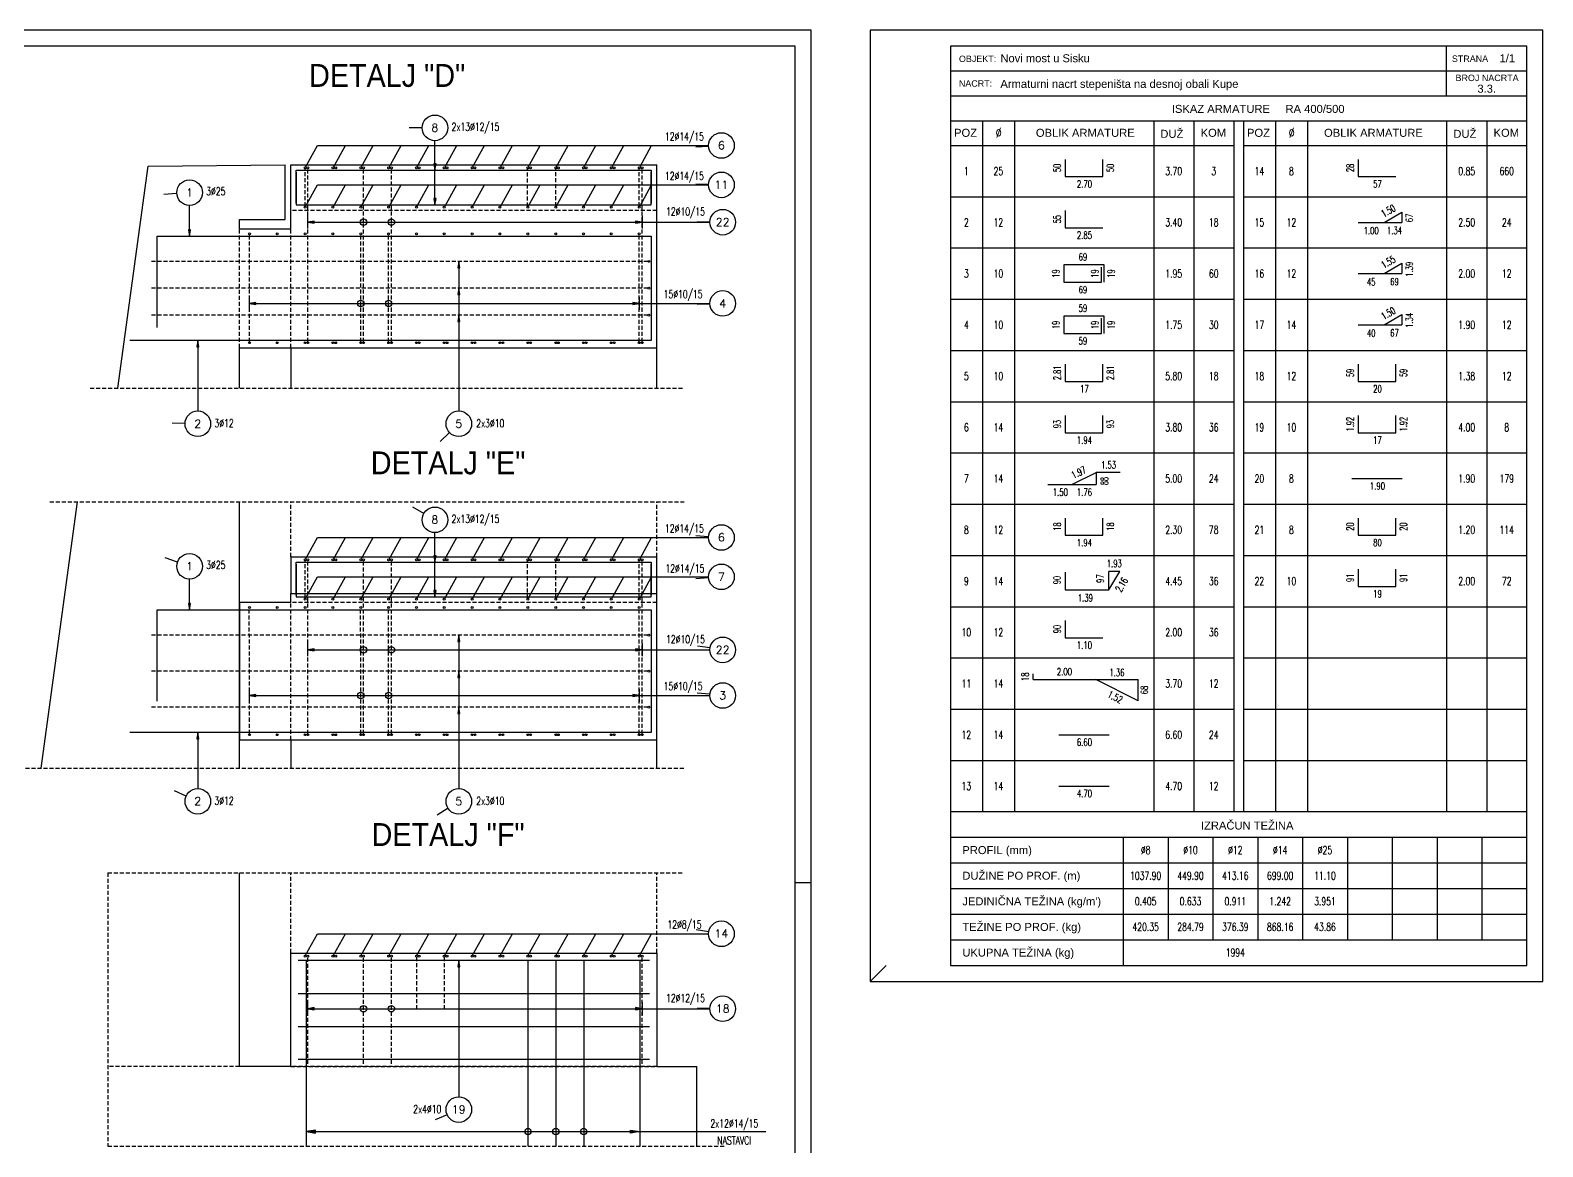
# Model space of a CAD drawing. Extents: x 168 to 5237, y 421 to 2392.
# Drawn here: x 3584 to 5237, y 1172 to 2392 of the extents above; entities that cross this region are included whole.
import ezdxf
from ezdxf.enums import TextEntityAlignment as Align

# ---------------------------------------------------------------- set-up
doc = ezdxf.new("R2010")
doc.units = 0
doc.header["$LTSCALE"] = 35
doc.linetypes.add('HIDDEN2', pattern=[0.1875, 0.125, -0.0625])
for name, color, linetype in [('ARM', 1, 'CONTINUOUS'), ('ARMATURA', 1, 'CONTINUOUS'), ('BETON', 7, 'CONTINUOUS'), ('BETON TANKO', 40, 'CONTINUOUS'), ('CRTICA', 7, 'CONTINUOUS'), ('FILE', 8, 'CONTINUOUS'), ('KOTE', 4, 'CONTINUOUS'), ('NEVIDLJIVO', 9, 'HIDDEN2'), ('TANKO', 8, 'CONTINUOUS'), ('TEKST', 7, 'CONTINUOUS')]:
    doc.layers.add(name, color=color, linetype=linetype)
doc.styles.add('KOTE', font='romans.shx', dxfattribs={"width": 0.7})
doc.styles.add('NASLOV', font='ARIAL.TTF')
doc.styles.get("Standard").update_dxf_attribs({"font": 'romans.shx', "width": 0.9})

# ---------------------------------------------------------------- blocks, each defined once
blk = doc.blocks.new('P')
at = {"layer": 'KOTE'}
blk.add_circle((0, 0), 0.4, dxfattribs=at)
blk.add_attdef('P', text='', height=0.25, dxfattribs=at).set_placement((-0.004, 0.004), align=Align.MIDDLE)
blk = doc.blocks.new('STR')
at = {"layer": 'KOTE', "color": 9}
blk.add_lwpolyline([(-1, 0.17), (-1, -0.17), (0, 0)], close=True, dxfattribs=at)
at = {"layer": 'KOTE', "color": 9, "linetype": 'ByBlock'}
blk.add_solid([(-1, 0.17), (-1, -0.17), (0, 0)], dxfattribs=at)
blk = doc.blocks.new('S')
at = {"layer": 'KOTE', "color": 9}
blk.add_line((0, 1), (0, -1), dxfattribs=at)
blk.add_lwpolyline([(-1, 0.17), (-1, -0.17), (0, 0)], close=True, dxfattribs=at)
at = {"layer": 'KOTE', "color": 9, "linetype": 'ByBlock'}
blk.add_solid([(-1, 0.17), (-1, -0.17), (0, 0)], dxfattribs=at)
blk = doc.blocks.new('as3')
at = {"layer": 'ARM'}
blk.add_lwpolyline([(3.588, -0.432), (3.588, -0.972), (4.762, -0.972), (4.762, -0.432)], dxfattribs=at)
at = {"layer": 'KOTE', "style": 'KOTE', "width": 0.7}
for tag, height, p in [('POZ', 0.25, (0.5, -0.8)), ('FI', 0.25, (1.5, -0.8)), ('DUZ', 0.25, (6.975, -0.8)), ('KOM', 0.25, (8.225, -0.8)), ('A', 0.225, (4.188, -1.2))]:
    blk.add_attdef(tag, text='', height=height, dxfattribs=at).set_placement(p, align=Align.MIDDLE)
at = {"layer": 'KOTE', "style": 'KOTE', "width": 0.6}
for tag, p in [('B', (3.337, -0.7)), ('C', (4.998, -0.7))]:
    blk.add_attdef(tag, text='', height=0.225, rotation=90, dxfattribs=at).set_placement(p, align=Align.MIDDLE)
blk = doc.blocks.new('as4')
at = {"layer": 'ARM'}
blk.add_lwpolyline([(3.588, -0.432), (3.588, -0.972), (4.762, -0.972)], dxfattribs=at)
at = {"layer": 'KOTE', "style": 'KOTE', "width": 0.7}
for tag, height, p in [('POZ', 0.25, (0.5, -0.8)), ('FI', 0.25, (1.5, -0.8)), ('DUZ', 0.25, (6.975, -0.8)), ('KOM', 0.25, (8.225, -0.8)), ('A', 0.225, (4.188, -1.2))]:
    blk.add_attdef(tag, text='', height=height, dxfattribs=at).set_placement(p, align=Align.MIDDLE)
at = {"layer": 'KOTE', "style": 'KOTE', "width": 0.6}
blk.add_attdef('B', text='', height=0.225, rotation=90, dxfattribs=at).set_placement((3.337, -0.7), align=Align.MIDDLE)
blk = doc.blocks.new('as2')
at = {"layer": 'ARM'}
blk.add_lwpolyline([(4.802, -1.066), (4.802, -0.53), (3.548, -0.53), (3.548, -1.07), (4.722, -1.07), (4.722, -0.594)], dxfattribs=at)
at = {"layer": 'KOTE', "style": 'KOTE', "width": 0.7}
for tag, height, p in [('B', 0.225, (4.138, -0.276)), ('POZ', 0.25, (0.5, -0.8)), ('FI', 0.25, (1.5, -0.8)), ('DUZ', 0.25, (6.975, -0.8)), ('KOM', 0.25, (8.225, -0.8)), ('B', 0.225, (4.138, -1.298))]:
    blk.add_attdef(tag, text='', height=height, dxfattribs=at).set_placement(p, align=Align.MIDDLE)
at = {"layer": 'KOTE', "style": 'KOTE', "width": 0.6}
for p in [(3.297, -0.798), (4.513, -0.798), (5.021, -0.798)]:
    blk.add_attdef('A', text='', height=0.225, rotation=90, dxfattribs=at).set_placement(p, align=Align.MIDDLE)
blk = doc.blocks.new('as33')
at = {"layer": 'ARM'}
for p, q in [((3.796, -0.986), (4.554, -0.614)), ((5.302, -0.614), (4.554, -0.614)), ((3.048, -0.986), (3.796, -0.986))]:
    blk.add_line(p, q, dxfattribs=at)
at = {"layer": 'TANKO'}
for p in [(4.554, -0.614), (3.796, -0.986)]:
    blk.add_line(p, (4.554, -0.986), dxfattribs=at)
at = {"layer": 'KOTE', "style": 'KOTE', "width": 0.7}
for tag, height, p in [('D', 0.225, (4.941, -0.374)), ('POZ', 0.25, (0.5, -0.8)), ('FI', 0.25, (1.5, -0.8)), ('DUZ', 0.25, (6.975, -0.8)), ('KOM', 0.25, (8.225, -0.8)), ('A', 0.225, (3.435, -1.226)), ('B', 0.225, (4.188, -1.226))]:
    blk.add_attdef(tag, text='', height=height, dxfattribs=at).set_placement(p, align=Align.MIDDLE)
at = {"layer": 'KOTE', "style": 'KOTE'}
for tag, rotation, width, p in [('E', 26.1516, 0.7, (4.008, -0.608)), ('C', 90, 0.65, (4.814, -0.878))]:
    blk.add_attdef(tag, text='', height=0.225, rotation=rotation, dxfattribs=dict(at, width=width)).set_placement(p, align=Align.MIDDLE)
blk = doc.blocks.new('as35')
at = {"layer": 'ARM'}
for p, q in [((3.588, -0.524), (3.588, -1.069)), ((4.949, -1.069), (5.29, -0.505)), ((3.588, -1.069), (4.949, -1.069))]:
    blk.add_line(p, q, dxfattribs=at)
at = {"layer": 'TANKO'}
for p in [(5.29, -0.505), (4.949, -1.069)]:
    blk.add_line(p, (4.949, -0.505), dxfattribs=at)
at = {"layer": 'KOTE', "style": 'KOTE', "width": 0.7}
for tag, height, p in [('C', 0.225, (5.12, -0.254)), ('POZ', 0.25, (0.5, -0.8)), ('FI', 0.25, (1.5, -0.8)), ('DUZ', 0.25, (6.975, -0.8)), ('KOM', 0.25, (8.225, -0.8)), ('A', 0.225, (4.216, -1.327))]:
    blk.add_attdef(tag, text='', height=height, dxfattribs=at).set_placement(p, align=Align.MIDDLE)
at = {"layer": 'KOTE', "style": 'KOTE'}
for tag, rotation, width, p in [('B', 90, 0.6, (3.331, -0.771)), ('D', 90, 0.7, (4.682, -0.723)), ('E', 58.8381, 0.6, (5.348, -0.916))]:
    blk.add_attdef(tag, text='', height=0.225, rotation=rotation, dxfattribs=dict(at, width=width)).set_placement(p, align=Align.MIDDLE)
blk = doc.blocks.new('as0')
at = {"layer": 'KOTE', "style": 'KOTE', "width": 0.7}
for tag, p in [('POZ', (0.5, -0.8)), ('FI', (1.5, -0.8)), ('DUZ', (6.975, -0.8)), ('KOM', (8.225, -0.8))]:
    blk.add_attdef(tag, text='', height=0.25, dxfattribs=at).set_placement(p, align=Align.MIDDLE)
blk = doc.blocks.new('as7')
at = {"layer": 'ARM'}
blk.add_line((3.386, -0.8), (4.964, -0.8), dxfattribs=at)
at = {"layer": 'KOTE', "style": 'KOTE', "width": 0.7}
for tag, height, p in [('POZ', 0.25, (0.5, -0.8)), ('FI', 0.25, (1.5, -0.8)), ('A', 0.225, (4.188, -1.032)), ('DUZ', 0.25, (6.975, -0.8)), ('KOM', 0.25, (8.225, -0.8))]:
    blk.add_attdef(tag, text='', height=height, dxfattribs=at).set_placement(p, align=Align.MIDDLE)
blk = doc.blocks.new('as12')
at = {"layer": 'ARM'}
for p, q in [((3.588, -0.8), (4.397, -0.8)), ((4.397, -0.8), (4.948, -0.478))]:
    blk.add_line(p, q, dxfattribs=at)
at = {"layer": 'TANKO'}
for p in [(4.397, -0.8), (4.948, -0.478)]:
    blk.add_line(p, (4.948, -0.8), dxfattribs=at)
at = {"layer": 'KOTE', "style": 'KOTE'}
for tag, rotation, width, p in [('D', 30.3037, 0.6, (4.525, -0.439)), ('C', 90, 0.7, (5.185, -0.661))]:
    blk.add_attdef(tag, text='', height=0.225, rotation=rotation, dxfattribs=dict(at, width=width)).set_placement(p, align=Align.MIDDLE)
at = {"layer": 'KOTE', "style": 'KOTE', "width": 0.7}
for tag, height, p in [('POZ', 0.25, (0.5, -0.8)), ('FI', 0.25, (1.5, -0.8)), ('B', 0.225, (4.72, -1.052)), ('DUZ', 0.25, (6.975, -0.8)), ('KOM', 0.25, (8.225, -0.8)), ('A', 0.225, (3.992, -1.058))]:
    blk.add_attdef(tag, text='', height=height, dxfattribs=at).set_placement(p, align=Align.MIDDLE)

msp = doc.modelspace()

# ---------------------------------------------------------------- linework, layer by layer
at = {"layer": 'ARM'}
for p, q in [((5219.3, 2374.5), (4589.3, 2374.5)), ((4589.3, 2374.5), (4589.3, 1370)), ((5219.3, 1370), (5219.3, 2374.5)), ((4589.3, 2320.2), (5219.3, 2320.2)), ((4589.3, 2293.1), (5219.3, 2293.1)), ((4899.1, 2293.1), (4899.1, 1538)), ((4909.6, 2293.1), (4909.6, 1538)), ((4589.3, 2266), (4899.1, 2266)), ((4909.6, 2266), (5219.3, 2266)), ((4589.3, 1538), (5219.3, 1538)), ((4589.3, 1510), (5219.3, 1510)), ((3876.3, 1375.5), (4260.3, 1375.5)), ((3885.2, 1375.5), (3885.2, 1172.3)), ((4127.6, 1375.5), (4127.6, 1172.3)), ((4158.1, 1375.5), (4158.1, 1172.3)), ((4188.5, 1375.5), (4188.5, 1172.3)), ((4249.8, 1375.5), (4249.8, 1172.3)), ((4589.3, 1370), (5219.3, 1370)), ((3876.3, 1339.4), (4260.3, 1339.4)), ((3876.3, 1303.3), (4260.3, 1303.3)), ((3876.3, 1267.3), (4260.3, 1267.3))]:
    msp.add_line(p, q, dxfattribs=at)
for points in [[(3874.3, 2203), (3874.3, 2239), (4262.3, 2239), (4262.3, 2203)], [(3874.3, 2237), (3874.3, 2201), (4262.3, 2201), (4262.3, 2237)], [(3722.3, 2067), (3722.3, 2167), (4262.3, 2167), (4262.3, 2067)], [(4262.3, 2163), (4262.3, 2053), (3692.3, 2053)], [(3874.3, 1774.6), (3874.3, 1810.6), (4262.3, 1810.6), (4262.3, 1774.6)], [(3874.3, 1808.6), (3874.3, 1772.6), (4262.3, 1772.6), (4262.3, 1808.6)], [(3722.3, 1658.6), (3722.3, 1758.6), (4262.3, 1758.6), (4262.3, 1658.6)], [(4262.3, 1734.6), (4262.3, 1624.6), (3692.3, 1624.6)]]:
    msp.add_lwpolyline(points, dxfattribs=at)
at = {"layer": 'ARMATURA'}
for p, q in [((4679.8, 1682.4), (4679.8, 1688.5)), ((4679.8, 1682.4), (4748.2, 1682.4)), ((4794.7, 1659.1), (4748.2, 1682.4))]:
    msp.add_line(p, q, dxfattribs=at)
at = {"layer": 'BETON'}
for p, q in [((3679.1, 2000.9), (3712.3, 2243.5)), ((3712.3, 2243.5), (3862.3, 2245)), ((3862.3, 2185), (3862.3, 2245)), ((3868.3, 2175), (3868.3, 2245)), ((3868.3, 2245), (4268.3, 2245)), ((4268.3, 2045), (4268.3, 2245)), ((3812.3, 2185), (3862.3, 2185)), ((3812.3, 2175), (3812.3, 2185)), ((3812.3, 2175), (3868.3, 2175)), ((3812.3, 2000.9), (3812.3, 2045)), ((3812.3, 2045), (4268.3, 2045)), ((3595.3, 1585.5), (3635.1, 1876.7)), ((3812.3, 1585.5), (3812.3, 1876.7)), ((3868.3, 1816.6), (4268.3, 1816.6)), ((3868.3, 1816.6), (3868.3, 1776.4)), ((4268.3, 1776.4), (4268.3, 1816.6)), ((3868.3, 1776.4), (4268.3, 1776.4)), ((3868.3, 1766.6), (3868.3, 1776.4)), ((4268.3, 1616.6), (4268.3, 1776.4)), ((3868.3, 1766.6), (3812.3, 1766.6)), ((3812.3, 1766.6), (3812.3, 1616.6)), ((3812.3, 1616.6), (4268.3, 1616.6)), ((3812.3, 1259.3), (3812.3, 1471)), ((3868.3, 1259.3), (3868.3, 1383.5)), ((3868.3, 1383.5), (4268.3, 1383.5)), ((4268.3, 1383.5), (4268.3, 1259.3)), ((3868.3, 1259.3), (3812.3, 1259.3)), ((4268.3, 1259.3), (4312.3, 1259.3)), ((4312.3, 1172.3), (4312.3, 1259.3))]:
    msp.add_line(p, q, dxfattribs=at)
for points in [[(168, 421.2), (4437.1, 421.2), (4437.1, 2392), (168, 2392)], [(255.5, 438.7), (4419.6, 438.7), (4419.6, 2374.5), (255.5, 2374.5)]]:
    msp.add_lwpolyline(points, close=True, dxfattribs=at)
at = {"layer": 'BETON TANKO'}
for p, q in [((3868.3, 2045), (3868.3, 2000.9)), ((4268.3, 2000.9), (4268.3, 2045)), ((3868.3, 1616.6), (3868.3, 1585.5)), ((4268.3, 1585.5), (4268.3, 1616.6))]:
    msp.add_line(p, q, dxfattribs=at)
at = {"layer": 'CRTICA'}
for p, q in [((4011.9, 2285.3), (3997.9, 2285.3)), ((4325.1, 2265), (4311.2, 2264.1)), ((4325.1, 2223.3), (4311.1, 2223.6)), ((3743.7, 2213.4), (3729.7, 2212.4)), ((4326.5, 2182.3), (4312.5, 2182.5)), ((4326.5, 2092.7), (4312.5, 2092.1)), ((3752.7, 1962.2), (3738.7, 1962.5)), ((4041.8, 1952.3), (4031.7, 1942.7)), ((4013.7, 1863.9), (4001.6, 1870.8)), ((4325.1, 1838.5), (4311.2, 1839.4)), ((3744.4, 1810.7), (3731.2, 1815.2)), ((4325.1, 1793.6), (4311.2, 1792.6)), ((4326.6, 1716.9), (4312.8, 1719)), ((4326.5, 1666.2), (4312.6, 1667.5)), ((3753.9, 1555), (3741.1, 1560.6)), ((4040.2, 1541.8), (4028.3, 1534.3)), ((4325.3, 1406.6), (4311.4, 1408.7)), ((4326.5, 1322.7), (4312.5, 1322.8)), ((4039.2, 1206.8), (4026.3, 1201.2))]:
    msp.add_line(p, q, dxfattribs=at)
at = {"layer": 'FILE'}
msp.add_line((4419.6, 1460.7), (4437.1, 1460.7), dxfattribs=at)
at = {"layer": 'KOTE'}
for p, q in [((5131.8, 2320.2), (5131.8, 2374.5)), ((5219.3, 2347.3), (4589.3, 2347.3)), ((4624.3, 2293.1), (4624.3, 1538)), ((4659.3, 2293.1), (4659.3, 1538)), ((4811.6, 2293.1), (4811.6, 1538)), ((4855.3, 2293.1), (4855.3, 1538)), ((4944.6, 2293.1), (4944.6, 1538)), ((4979.6, 2293.1), (4979.6, 1538)), ((5131.8, 2293.1), (5131.8, 1538)), ((5175.6, 2293.1), (5175.6, 1538)), ((4589.3, 2210), (4899.1, 2210)), ((4909.6, 2210), (5219.3, 2210)), ((4589.3, 2154), (4899.1, 2154)), ((4909.6, 2154), (5219.3, 2154)), ((4589.3, 2098), (4899.1, 2098)), ((4909.6, 2098), (5219.3, 2098)), ((4589.3, 2042), (4899.1, 2042)), ((4909.6, 2042), (5219.3, 2042)), ((4589.3, 1986), (4899.1, 1986)), ((4909.6, 1986), (5219.3, 1986)), ((4589.3, 1930), (4899.1, 1930)), ((4909.6, 1930), (5219.3, 1930)), ((4589.3, 1874), (4899.1, 1874)), ((4909.6, 1874), (5219.3, 1874)), ((4589.3, 1818), (4899.1, 1818)), ((4909.6, 1818), (5219.3, 1818)), ((4589.3, 1762), (4899.1, 1762)), ((4909.6, 1762), (5219.3, 1762)), ((4589.3, 1706), (4899.1, 1706)), ((4909.6, 1706), (5219.3, 1706)), ((4589.3, 1650), (4899.1, 1650)), ((4909.6, 1650), (5219.3, 1650)), ((4589.3, 1594), (4899.1, 1594)), ((4909.6, 1594), (5219.3, 1594)), ((4778.3, 1510), (4778.3, 1370)), ((4827.3, 1510), (4827.3, 1398)), ((4876.3, 1510), (4876.3, 1398)), ((4925.3, 1510), (4925.3, 1398)), ((4974.3, 1510), (4974.3, 1398)), ((5023.3, 1510), (5023.3, 1398)), ((5072.3, 1510), (5072.3, 1398)), ((5121.3, 1510), (5121.3, 1398)), ((5170.3, 1510), (5170.3, 1398)), ((4589.3, 1482), (5219.3, 1482)), ((4589.3, 1454), (5219.3, 1454)), ((4589.3, 1426), (5219.3, 1426)), ((4589.3, 1398), (5219.3, 1398))]:
    msp.add_line(p, q, dxfattribs=at)
for centre, radius in [((3884, 2241.6), 1.05), ((3887, 2241.6), 1.05), ((3914.4, 2241.6), 1.05), ((3917.4, 2241.6), 1.05), ((3944.8, 2241.6), 1.05), ((3947.8, 2241.6), 1.05), ((3975.3, 2241.6), 1.05), ((3978.3, 2241.6), 1.05), ((4005.7, 2241.6), 1.05), ((4008.7, 2241.6), 1.05), ((4036.1, 2241.6), 1.05), ((4039.1, 2241.6), 1.05), ((4066.6, 2241.6), 1.05), ((4069.6, 2241.6), 1.05), ((4097, 2241.6), 1.05), ((4100, 2241.6), 1.05), ((4127.4, 2241.6), 1.05), ((4130.4, 2241.6), 1.05), ((4157.9, 2241.6), 1.05), ((4160.8, 2241.6), 1.05), ((4188.3, 2241.6), 1.05), ((4191.3, 2241.6), 1.05), ((4218.7, 2241.6), 1.05), ((4221.7, 2241.6), 1.05), ((4249.3, 2241.6), 1.05), ((4252.3, 2241.6), 1.05), ((3884, 2198.5), 1.05), ((3914.4, 2198.5), 1.05), ((3944.8, 2198.5), 1.05), ((3975.3, 2198.5), 1.05), ((4005.7, 2198.5), 1.05), ((4036.1, 2198.5), 1.05), ((4066.6, 2198.5), 1.05), ((4097, 2198.5), 1.05), ((4127.4, 2198.5), 1.05), ((4157.9, 2198.5), 1.05), ((4188.3, 2198.5), 1.05), ((4218.7, 2198.5), 1.05), ((4249.3, 2198.5), 1.05), ((3947.8, 2182.2), 3.5), ((3978.3, 2182.2), 3.5), ((3823.1, 2169.6), 1.05), ((3853.6, 2169.6), 1.05), ((3884, 2169.6), 1.05), ((3914.4, 2169.6), 1.05), ((3944.8, 2169.6), 1.05), ((3975.3, 2169.6), 1.05), ((4005.7, 2169.6), 1.05), ((4036.1, 2169.6), 1.05), ((4066.6, 2169.6), 1.05), ((4097, 2169.6), 1.05), ((4127.4, 2169.6), 1.05), ((4157.9, 2169.6), 1.05), ((4188.3, 2169.6), 1.05), ((4218.7, 2169.6), 1.05), ((4249.1, 2169.6), 1.05), ((4259.7, 2139.4), 1.05), ((4259.7, 2110), 1.05), ((3944.8, 2093.4), 3.5), ((3975.3, 2093.4), 3.5), ((4259.7, 2080.7), 1.05), ((3823.1, 2050.5), 1.05), ((3853.6, 2050.5), 1.05), ((3884, 2050.5), 1.05), ((3887, 2050.5), 1.05), ((3914.4, 2050.5), 1.05), ((3917.4, 2050.5), 1.05), ((3944.8, 2050.5), 1.05), ((3947.8, 2050.5), 1.05), ((3975.3, 2050.5), 1.05), ((3978.3, 2050.5), 1.05), ((4005.7, 2050.5), 1.05), ((4008.7, 2050.5), 1.05), ((4036.1, 2050.5), 1.05), ((4039.1, 2050.5), 1.05), ((4066.6, 2050.5), 1.05), ((4069.6, 2050.5), 1.05), ((4097, 2050.5), 1.05), ((4100, 2050.5), 1.05), ((4127.4, 2050.5), 1.05), ((4130.4, 2050.5), 1.05), ((4157.9, 2050.5), 1.05), ((4160.8, 2050.5), 1.05), ((4188.3, 2050.5), 1.05), ((4191.3, 2050.5), 1.05), ((4218.7, 2050.5), 1.05), ((4221.7, 2050.5), 1.05), ((4249.1, 2050.5), 1.05), ((4252.3, 2050.5), 1.05), ((3884, 1813.1), 1.05), ((3887, 1813.1), 1.05), ((3914.4, 1813.1), 1.05), ((3917.4, 1813.1), 1.05), ((3944.8, 1813.1), 1.05), ((3947.8, 1813.1), 1.05), ((3975.3, 1813.1), 1.05), ((3978.3, 1813.1), 1.05), ((4005.7, 1813.1), 1.05), ((4008.7, 1813.1), 1.05), ((4036.1, 1813.1), 1.05), ((4039.1, 1813.1), 1.05), ((4066.6, 1813.1), 1.05), ((4069.6, 1813.1), 1.05), ((4097, 1813.1), 1.05), ((4100, 1813.1), 1.05), ((4127.4, 1813.1), 1.05), ((4130.4, 1813.1), 1.05), ((4157.9, 1813.1), 1.05), ((4160.8, 1813.1), 1.05), ((4188.3, 1813.1), 1.05), ((4191.3, 1813.1), 1.05), ((4218.7, 1813.1), 1.05), ((4221.7, 1813.1), 1.05), ((4249.3, 1813.1), 1.05), ((4252.3, 1813.1), 1.05), ((3884, 1770.1), 1.05), ((3914.4, 1770.1), 1.05), ((3944.8, 1770.1), 1.05), ((3975.3, 1770.1), 1.05), ((4005.7, 1770.1), 1.05), ((4036.1, 1770.1), 1.05), ((4066.6, 1770.1), 1.05), ((4097, 1770.1), 1.05), ((4127.4, 1770.1), 1.05), ((4157.9, 1770.1), 1.05), ((4188.3, 1770.1), 1.05), ((4218.7, 1770.1), 1.05), ((4249.3, 1770.1), 1.05), ((3823.1, 1761.1), 1.05), ((3853.6, 1761.1), 1.05), ((3884, 1761.1), 1.05), ((3914.4, 1761.1), 1.05), ((3944.8, 1761.1), 1.05), ((3975.3, 1761.1), 1.05), ((4005.7, 1761.1), 1.05), ((4036.1, 1761.1), 1.05), ((4066.6, 1761.1), 1.05), ((4097, 1761.1), 1.05), ((4127.4, 1761.1), 1.05), ((4157.9, 1761.1), 1.05), ((4188.3, 1761.1), 1.05), ((4218.7, 1761.1), 1.05), ((4249.1, 1761.1), 1.05), ((4259.7, 1731), 1.05), ((3947.8, 1714.8), 3.5), ((3978.3, 1714.8), 3.5), ((4259.7, 1691.6), 1.05), ((3944.8, 1664.9), 3.5), ((3975.3, 1664.9), 3.5), ((4259.7, 1652.3), 1.05), ((3823.1, 1622.1), 1.05), ((3853.6, 1622.1), 1.05), ((3884, 1622.1), 1.05), ((3887, 1622.1), 1.05), ((3914.4, 1622.1), 1.05), ((3917.4, 1622.1), 1.05), ((3944.8, 1622.1), 1.05), ((3947.8, 1622.1), 1.05), ((3975.3, 1622.1), 1.05), ((3978.3, 1622.1), 1.05), ((4005.7, 1622.1), 1.05), ((4008.7, 1622.1), 1.05), ((4036.1, 1622.1), 1.05), ((4039.1, 1622.1), 1.05), ((4066.6, 1622.1), 1.05), ((4069.6, 1622.1), 1.05), ((4097, 1622.1), 1.05), ((4100, 1622.1), 1.05), ((4127.4, 1622.1), 1.05), ((4130.4, 1622.1), 1.05), ((4157.9, 1622.1), 1.05), ((4160.8, 1622.1), 1.05), ((4188.3, 1622.1), 1.05), ((4191.3, 1622.1), 1.05), ((4218.7, 1622.1), 1.05), ((4221.7, 1622.1), 1.05), ((4249.1, 1622.1), 1.05), ((4252.3, 1622.1), 1.05), ((3884, 1380), 1.05), ((3887, 1380), 1.05), ((3914.4, 1380), 1.05), ((3917.4, 1380), 1.05), ((3944.8, 1380), 1.05), ((3947.8, 1380), 1.05), ((3975.3, 1380), 1.05), ((3978.3, 1380), 1.05), ((4005.7, 1380), 1.05), ((4008.7, 1380), 1.05), ((4036.1, 1380), 1.05), ((4039.1, 1380), 1.05), ((4066.6, 1380), 1.05), ((4069.6, 1380), 1.05), ((4097, 1380), 1.05), ((4100, 1380), 1.05), ((4127.4, 1380), 1.05), ((4130.4, 1380), 1.05), ((4157.9, 1380), 1.05), ((4160.8, 1380), 1.05), ((4188.3, 1380), 1.05), ((4191.3, 1380), 1.05), ((4218.7, 1380), 1.05), ((4221.7, 1380), 1.05), ((4249.3, 1380), 1.05), ((4252.3, 1380), 1.05), ((3947.8, 1322.6), 3.5), ((3978.3, 1322.6), 3.5), ((4127.6, 1188.3), 3.5), ((4158.1, 1188.3), 3.5), ((4188.5, 1188.3), 3.5)]:
    msp.add_circle(centre, radius, dxfattribs=at)
at = {"layer": 'NEVIDLJIVO'}
for p, q in [((3884, 2199.6), (3884, 2240.5)), ((3887, 2051.6), (3887, 2240.5)), ((3947.8, 2051.6), (3947.8, 2240.5)), ((3978.3, 2051.6), (3978.3, 2240.5)), ((4127.2, 2199.5), (4127.2, 2240.5)), ((4157.9, 2199.6), (4157.9, 2240.5)), ((4249.3, 2199.6), (4249.3, 2240.5)), ((4252.3, 2051.6), (4252.3, 2240.5)), ((4268.3, 2195), (3868.3, 2195)), ((3812.3, 2045), (3812.3, 2175)), ((3823.1, 2051.6), (3823.1, 2168.5)), ((3868.3, 2045), (3868.3, 2175)), ((3944.8, 2051.6), (3944.8, 2168.5)), ((3975.3, 2051.6), (3975.3, 2168.5)), ((4249.3, 2051.6), (4249.3, 2168.5)), ((4258.7, 2139.4), (3715.1, 2139.4)), ((4258.7, 2110), (3715.1, 2110)), ((4258.7, 2080.7), (3715.1, 2080.7)), ((3649.1, 2000.9), (4298.3, 2000.9)), ((3605.1, 1876.7), (4298.3, 1876.7)), ((3868.3, 1816.6), (3868.3, 1876.7)), ((4268.3, 1816.6), (4268.3, 1876.7)), ((3884, 1771.2), (3884, 1812.1)), ((3887, 1623.2), (3887, 1812.1)), ((3947.8, 1623.2), (3947.8, 1812.1)), ((3978.3, 1623.2), (3978.3, 1812.1)), ((4127.2, 1771.1), (4127.2, 1812.1)), ((4157.9, 1771.2), (4157.9, 1812.1)), ((4249.3, 1771.2), (4249.3, 1812.1)), ((4252.3, 1623.2), (4252.3, 1812.1)), ((3823.1, 1623.2), (3823, 1760.1)), ((4268.3, 1766.6), (3868.3, 1766.6)), ((3868.3, 1616.6), (3868.3, 1766.6)), ((3944.8, 1623.2), (3944.7, 1760.1)), ((3975.3, 1623.2), (3975.1, 1760.1)), ((4249.3, 1623.2), (4249.1, 1760.1)), ((4258.7, 1731), (3715.1, 1731)), ((4258.7, 1691.6), (3715.1, 1691.6)), ((4258.7, 1652.3), (3715.1, 1652.3)), ((3565.3, 1585.5), (4298.3, 1585.5)), ((3668.3, 1471), (4298.3, 1471)), ((3668.3, 1471), (3668.3, 1172.3)), ((3868.3, 1383.5), (3868.3, 1471)), ((4268.3, 1383.5), (4268.3, 1471)), ((3887, 1262.4), (3887, 1379)), ((3947.8, 1262.4), (3947.8, 1379)), ((3978.3, 1262.4), (3978.3, 1379)), ((4005.7, 1379), (4005.7, 1323)), ((4036.1, 1379), (4036.1, 1323)), ((4252.3, 1262.3), (4252.3, 1379)), ((3812.3, 1259.3), (3668.3, 1259.3)), ((4268.3, 1259.3), (3868.3, 1259.3)), ((3868.3, 1259.3), (4268.3, 1259.3)), ((3668.3, 1172.3), (4342.3, 1172.3))]:
    msp.add_line(p, q, dxfattribs=at)
at = {"layer": 'TANKO'}
for p, q in [((3884.5, 2242.5), (3897.6, 2266)), ((3897.6, 2266), (4325.1, 2266)), ((3914.9, 2242.5), (3928, 2266)), ((3945.4, 2242.5), (3958.5, 2266)), ((3975.8, 2242.5), (3988.9, 2266)), ((4006.2, 2242.5), (4019.3, 2266)), ((4025.9, 2201), (4025.9, 2271.3)), ((4036.6, 2242.5), (4049.8, 2266)), ((4067.1, 2242.5), (4080.2, 2266)), ((4097.5, 2242.5), (4110.6, 2266)), ((4127.9, 2242.5), (4141.1, 2266)), ((4158.4, 2242.5), (4171.5, 2266)), ((4188.8, 2242.5), (4201.9, 2266)), ((4219.2, 2242.5), (4232.3, 2266)), ((4249.7, 2242.5), (4262.8, 2266)), ((3884.5, 2199.4), (3897.6, 2223)), ((3897.6, 2223), (4325.1, 2223)), ((3914.9, 2199.4), (3928, 2223)), ((3945.4, 2199.4), (3958.5, 2223)), ((3975.8, 2199.4), (3988.9, 2223)), ((4006.2, 2199.4), (4019.3, 2223)), ((4036.6, 2199.4), (4049.8, 2223)), ((4067.1, 2199.4), (4080.2, 2223)), ((4097.5, 2199.4), (4110.6, 2223)), ((4127.9, 2199.4), (4141.1, 2223)), ((4158.4, 2199.4), (4171.5, 2223)), ((4188.8, 2199.4), (4201.9, 2223)), ((4219.2, 2199.4), (4232.3, 2223)), ((4249.7, 2199.4), (4262.8, 2223)), ((3757.7, 2167), (3757.7, 2200.5)), ((3887, 2182.2), (4252.3, 2182.2)), ((4252.3, 2182.2), (4326.5, 2182.2)), ((4052, 2139.4), (4052, 1975.9)), ((3823.1, 2093.4), (4249.3, 2093.4)), ((4249.3, 2093.4), (4326.5, 2093.4)), ((3766.7, 2053), (3766.7, 1975.9)), ((3884.5, 1814.1), (3897.6, 1837.6)), ((3897.6, 1837.6), (4325.1, 1837.6)), ((3914.9, 1814.1), (3928, 1837.6)), ((3945.4, 1814.1), (3958.5, 1837.6)), ((3975.8, 1814.1), (3988.9, 1837.6)), ((4006.2, 1814.1), (4019.3, 1837.6)), ((4025.9, 1772.6), (4025.9, 1842.9)), ((4036.6, 1814.1), (4049.8, 1837.6)), ((4067.1, 1814.1), (4080.2, 1837.6)), ((4097.5, 1814.1), (4110.6, 1837.6)), ((4127.9, 1814.1), (4141.1, 1837.6)), ((4158.4, 1814.1), (4171.5, 1837.6)), ((4188.8, 1814.1), (4201.9, 1837.6)), ((4219.2, 1814.1), (4232.3, 1837.6)), ((4249.7, 1814.1), (4262.8, 1837.6)), ((3757.7, 1758.6), (3757.7, 1792.1)), ((3884.5, 1771), (3897.6, 1794.6)), ((3897.6, 1794.6), (4325.1, 1794.6)), ((3914.9, 1771), (3928, 1794.6)), ((3945.4, 1771), (3958.5, 1794.6)), ((3975.8, 1771), (3988.9, 1794.6)), ((4006.2, 1771), (4019.3, 1794.6)), ((4036.6, 1771), (4049.8, 1794.6)), ((4067.1, 1771), (4080.2, 1794.6)), ((4097.5, 1771), (4110.6, 1794.6)), ((4127.9, 1771), (4141.1, 1794.6)), ((4158.4, 1771), (4171.5, 1794.6)), ((4188.8, 1771), (4201.9, 1794.6)), ((4219.2, 1771), (4232.3, 1794.6)), ((4249.7, 1771), (4262.8, 1794.6)), ((4052, 1731), (4052, 1563.2)), ((3887, 1714.8), (4252.3, 1714.8)), ((4252.3, 1714.8), (4326.5, 1714.8)), ((4748.2, 1682.4), (4794.7, 1682.4)), ((4794.7, 1659.1), (4794.7, 1682.4)), ((3823.1, 1664.9), (4249.3, 1664.9)), ((4249.3, 1664.9), (4326.5, 1664.9)), ((3766.7, 1624.6), (3766.7, 1563.3)), ((3884.5, 1381), (3897.6, 1404.5)), ((3897.6, 1404.5), (4325.1, 1404.5)), ((3914.9, 1381), (3928, 1404.5)), ((3945.4, 1381), (3958.5, 1404.5)), ((3975.8, 1381), (3988.9, 1404.5)), ((4006.2, 1381), (4019.3, 1404.5)), ((4036.6, 1381), (4049.8, 1404.5)), ((4067.1, 1381), (4080.2, 1404.5)), ((4097.5, 1381), (4110.6, 1404.5)), ((4127.9, 1381), (4141.1, 1404.5)), ((4158.4, 1381), (4171.5, 1404.5)), ((4188.8, 1381), (4201.9, 1404.5)), ((4219.2, 1381), (4232.3, 1404.5)), ((4249.7, 1381), (4262.8, 1404.5)), ((4052, 1375.5), (4052, 1226.4)), ((4501.8, 1352.5), (4519.3, 1370)), ((3887, 1322.6), (4252.3, 1322.6)), ((4252.3, 1322.6), (4326.5, 1322.6)), ((3885.2, 1188.3), (4387.5, 1188.3))]:
    msp.add_line(p, q, dxfattribs=at)
msp.add_lwpolyline([(4501.8, 1352.5), (5236.8, 1352.5), (5236.8, 2392), (4501.8, 2392)], close=True, dxfattribs=at)

# ---------------------------------------------------------------- block references
at = {"layer": 'KOTE'}
ref = msp.add_blockref('P', (4025.9, 2285.3), dxfattribs=dict(at, xscale=35, yscale=35, zscale=35))
ref.add_attrib('P', '8', dxfattribs={"height": 8.75}).set_placement((4025.7, 2285.5), align=Align.MIDDLE)
ref = msp.add_blockref('P', (4339.1, 2266), dxfattribs=dict(at, xscale=35, yscale=35, zscale=35))
ref.add_attrib('P', '6', dxfattribs={"height": 8.75}).set_placement((4339, 2266.2), align=Align.MIDDLE)
at = {"layer": 'KOTE', "xscale": 35, "yscale": 35, "zscale": 35}
for name, p, values in [('as3', (4589.3, 2266), {'POZ': '1', 'FI': '25', 'DUZ': '3.70', 'KOM': '3', 'A': '2.70', 'B': '50', 'C': '50'}), ('as4', (4909.6, 2266), {'POZ': '14', 'FI': '8', 'DUZ': '0.85', 'KOM': '660', 'A': '57', 'B': '28'}), ('as12', (4909.6, 2210), {'POZ': '15', 'FI': '12', 'DUZ': '2.50', 'KOM': '24', 'A': '1.00', 'B': '1.34', 'C': '67', 'D': '1.50'}), ('as4', (4589.3, 2210), {'POZ': '2', 'FI': '12', 'DUZ': '3.40', 'KOM': '18', 'A': '2.85', 'B': '55'}), ('as12', (4909.6, 2154), {'POZ': '16', 'FI': '12', 'DUZ': '2.00', 'KOM': '12', 'A': '45', 'B': '69', 'C': '1.39', 'D': '1.55'}), ('as12', (4909.6, 2098), {'POZ': '17', 'FI': '14', 'DUZ': '1.90', 'KOM': '12', 'A': '40', 'B': '67', 'C': '1.34', 'D': '1.50'}), ('as3', (4589.3, 2042), {'POZ': '5', 'FI': '10', 'DUZ': '5.80', 'KOM': '18', 'A': '17', 'B': '2.81', 'C': '2.81'}), ('as3', (4909.6, 2042), {'POZ': '18', 'FI': '12', 'DUZ': '1.38', 'KOM': '12', 'A': '20', 'B': '59', 'C': '59'}), ('as3', (4589.3, 1986), {'POZ': '6', 'FI': '14', 'DUZ': '3.80', 'KOM': '36', 'A': '1.94', 'B': '93', 'C': '93'}), ('as3', (4909.6, 1986), {'POZ': '19', 'FI': '10', 'DUZ': '4.00', 'KOM': '8', 'A': '17', 'B': '1.92', 'C': '1.92'}), ('as33', (4589.3, 1930), {'POZ': '7', 'FI': '14', 'DUZ': '5.00', 'KOM': '24', 'A': '1.50', 'B': '1.76', 'C': '88', 'D': '1.53', 'E': '1.97'}), ('as7', (4909.6, 1930), {'POZ': '20', 'FI': '8', 'DUZ': '1.90', 'KOM': '179', 'A': '1.90'}), ('as3', (4589.3, 1874), {'POZ': '8', 'FI': '12', 'DUZ': '2.30', 'KOM': '78', 'A': '1.94', 'B': '18', 'C': '18'}), ('as3', (4909.6, 1874), {'POZ': '21', 'FI': '8', 'DUZ': '1.20', 'KOM': '114', 'A': '80', 'B': '20', 'C': '20'}), ('as35', (4589.3, 1818), {'POZ': '9', 'FI': '14', 'DUZ': '4.45', 'KOM': '36', 'A': '1.39', 'B': '90', 'C': '1.93', 'D': '97', 'E': '2.16'}), ('as3', (4909.6, 1818), {'POZ': '22', 'FI': '10', 'DUZ': '2.00', 'KOM': '72', 'A': '19', 'B': '91', 'C': '91'}), ('as4', (4589.3, 1762), {'POZ': '10', 'FI': '12', 'DUZ': '2.00', 'KOM': '36', 'A': '1.10', 'B': '90'}), ('as0', (4589.3, 1706), {'POZ': '11', 'FI': '14', 'DUZ': '3.70', 'KOM': '12'}), ('as7', (4589.3, 1650), {'POZ': '12', 'FI': '14', 'DUZ': '6.60', 'KOM': '24', 'A': '6.60'}), ('as7', (4589.3, 1594), {'POZ': '13', 'FI': '14', 'DUZ': '4.70', 'KOM': '12', 'A': '4.70'})]:
    msp.add_blockref(name, p, dxfattribs=at).add_auto_attribs(values)
at = {"layer": 'KOTE'}
for name, p, xscale, yscale, zscale, rotation in [('STR', (4025.9, 2239), 7, 7, 7, 270), ('STR', (4025.9, 2201), 7, 7, 7, 270), ('S', (3887, 2182.2), 7, 7, 7, 180), ('STR', (3757.7, 2167), 7, 7, 7, 270), ('STR', (4052, 2139.4), 7, 7, 7, 90), ('S', (3823.1, 2093.4), 7, 7, 7, 180), ('STR', (4052, 2110), 7, 7, 7, 90), ('STR', (4052, 2080.7), 7, 7, 7, 90), ('STR', (3766.7, 2053), 7, 7, 7, 90), ('STR', (4025.9, 1810.6), 7, 7, 7, 270), ('STR', (4025.9, 1772.6), 7, 7, 7, 270), ('STR', (3757.7, 1758.6), 7, 7, 7, 270), ('S', (3887, 1714.8), 7, 7, 7, 180), ('STR', (4052, 1731), 7, 7, 7, 90), ('STR', (4052, 1691.6), 7, 7, 7, 90), ('S', (3823.1, 1664.9), 7, 7, 7, 180), ('STR', (4052, 1652.3), 7, 7, 7, 90), ('STR', (3766.7, 1624.6), 7, 7, 7, 90), ('STR', (4052, 1375.5), 7, 7, 7, 90), ('S', (3887, 1322.6), 7, 7, 7, 180), ('STR', (3885.2, 1188.3), 10, 10, 10, 180), ('STR', (4249.8, 1188.3), -10, 10, 10, 180)]:
    msp.add_blockref(name, p, dxfattribs=dict(at, xscale=xscale, yscale=yscale, zscale=zscale, rotation=rotation))
ref = msp.add_blockref('P', (4339.1, 2223), dxfattribs=dict(at, xscale=35, yscale=35, zscale=35))
ref.add_attrib('P', '11', dxfattribs={"height": 8.75}).set_placement((4339, 2223.1), align=Align.MIDDLE)
ref = msp.add_blockref('P', (3757.7, 2214.5), dxfattribs=dict(at, xscale=35, yscale=35, zscale=35))
ref.add_attrib('P', '1', dxfattribs={"height": 8.75}).set_placement((3757.5, 2214.6), align=Align.MIDDLE)
at = {"layer": 'KOTE', "xscale": 7, "yscale": 7, "zscale": 7}
for p in [(4252.3, 2182.2), (4249.3, 2093.4), (4252.3, 1714.8), (4249.3, 1664.9), (4252.3, 1322.6)]:
    msp.add_blockref('S', p, dxfattribs=at)
at = {"layer": 'KOTE'}
ref = msp.add_blockref('P', (4340.5, 2182.2), dxfattribs=dict(at, xscale=35, yscale=35, zscale=35))
ref.add_attrib('P', '22', dxfattribs={"height": 8.75}).set_placement((4340.4, 2182.4), align=Align.MIDDLE)
ref = msp.add_blockref('as2', (4589.3, 2154), dxfattribs=dict(at, xscale=35, yscale=35, zscale=35))
ref.add_attrib('POZ', '3', dxfattribs={"height": 8.75, "style": 'KOTE', "width": 0.7}).set_placement((4606.8, 2126), align=Align.MIDDLE)
ref.add_attrib('FI', '10', dxfattribs={"height": 8.75, "style": 'KOTE', "width": 0.7}).set_placement((4641.8, 2126), align=Align.MIDDLE)
ref.add_attrib('DUZ', '1.95', dxfattribs={"height": 8.75, "style": 'KOTE', "width": 0.7}).set_placement((4833.5, 2126), align=Align.MIDDLE)
ref.add_attrib('KOM', '60', dxfattribs={"height": 8.75, "style": 'KOTE', "width": 0.7}).set_placement((4877.2, 2126), align=Align.MIDDLE)
ref.add_attrib('A', '19', dxfattribs={"height": 7.87, "rotation": 90, "style": 'KOTE', "width": 0.6}).set_placement((4704.7, 2126), align=Align.MIDDLE)
ref.add_attrib('A', '19', dxfattribs={"height": 7.87, "rotation": 90, "style": 'KOTE', "width": 0.6}).set_placement((4747.3, 2126), align=Align.MIDDLE)
ref.add_attrib('A', '19', dxfattribs={"height": 7.87, "rotation": 90, "style": 'KOTE', "width": 0.6}).set_placement((4765.1, 2126), align=Align.MIDDLE)
ref.add_attrib('B', '69', dxfattribs={"height": 7.88, "style": 'KOTE', "width": 0.7}).set_placement((4734.2, 2108.5), align=Align.MIDDLE)
ref.add_attrib('B', '69', dxfattribs={"height": 7.88, "style": 'KOTE', "width": 0.7}).set_placement((4734.2, 2144.3), align=Align.MIDDLE)
ref = msp.add_blockref('P', (4340.5, 2093.4), dxfattribs=dict(at, xscale=35, yscale=35, zscale=35))
ref.add_attrib('P', '4', dxfattribs={"height": 8.75}).set_placement((4340.4, 2093.5), align=Align.MIDDLE)
ref = msp.add_blockref('as2', (4589.3, 2098), dxfattribs=dict(at, xscale=35, yscale=35, zscale=35))
ref.add_attrib('POZ', '4', dxfattribs={"height": 8.75, "style": 'KOTE', "width": 0.7}).set_placement((4606.8, 2070), align=Align.MIDDLE)
ref.add_attrib('FI', '10', dxfattribs={"height": 8.75, "style": 'KOTE', "width": 0.7}).set_placement((4641.8, 2070), align=Align.MIDDLE)
ref.add_attrib('DUZ', '1.75', dxfattribs={"height": 8.75, "style": 'KOTE', "width": 0.7}).set_placement((4833.5, 2070), align=Align.MIDDLE)
ref.add_attrib('KOM', '30', dxfattribs={"height": 8.75, "style": 'KOTE', "width": 0.7}).set_placement((4877.2, 2070), align=Align.MIDDLE)
ref.add_attrib('A', '19', dxfattribs={"height": 7.87, "rotation": 90, "style": 'KOTE', "width": 0.6}).set_placement((4704.7, 2070), align=Align.MIDDLE)
ref.add_attrib('A', '19', dxfattribs={"height": 7.87, "rotation": 90, "style": 'KOTE', "width": 0.6}).set_placement((4747.3, 2070), align=Align.MIDDLE)
ref.add_attrib('A', '19', dxfattribs={"height": 7.87, "rotation": 90, "style": 'KOTE', "width": 0.6}).set_placement((4765.1, 2070), align=Align.MIDDLE)
ref.add_attrib('B', '59', dxfattribs={"height": 7.88, "style": 'KOTE', "width": 0.7}).set_placement((4734.2, 2052.5), align=Align.MIDDLE)
ref.add_attrib('B', '59', dxfattribs={"height": 7.88, "style": 'KOTE', "width": 0.7}).set_placement((4734.2, 2088.3), align=Align.MIDDLE)
ref = msp.add_blockref('P', (3766.7, 1961.9), dxfattribs=dict(at, xscale=35, yscale=35, zscale=35))
ref.add_attrib('P', '2', dxfattribs={"height": 8.75}).set_placement((3766.6, 1962), align=Align.MIDDLE)
ref = msp.add_blockref('P', (4052, 1961.9), dxfattribs=dict(at, xscale=35, yscale=35, zscale=35))
ref.add_attrib('P', '5', dxfattribs={"height": 8.75}).set_placement((4051.9, 1962), align=Align.MIDDLE)
ref = msp.add_blockref('P', (4025.9, 1856.9), dxfattribs=dict(at, xscale=35, yscale=35, zscale=35))
ref.add_attrib('P', '8', dxfattribs={"height": 8.75}).set_placement((4025.7, 1857.1), align=Align.MIDDLE)
ref = msp.add_blockref('P', (4339.1, 1837.6), dxfattribs=dict(at, xscale=35, yscale=35, zscale=35))
ref.add_attrib('P', '6', dxfattribs={"height": 8.75}).set_placement((4339, 1837.8), align=Align.MIDDLE)
ref = msp.add_blockref('P', (3757.7, 1806.1), dxfattribs=dict(at, xscale=35, yscale=35, zscale=35))
ref.add_attrib('P', '1', dxfattribs={"height": 8.75}).set_placement((3757.5, 1806.2), align=Align.MIDDLE)
ref = msp.add_blockref('P', (4339.1, 1794.6), dxfattribs=dict(at, xscale=35, yscale=35, zscale=35))
ref.add_attrib('P', '7', dxfattribs={"height": 8.75}).set_placement((4339, 1794.7), align=Align.MIDDLE)
ref = msp.add_blockref('P', (4340.5, 1714.8), dxfattribs=dict(at, xscale=35, yscale=35, zscale=35))
ref.add_attrib('P', '22', dxfattribs={"height": 8.75}).set_placement((4340.4, 1714.9), align=Align.MIDDLE)
ref = msp.add_blockref('P', (4340.5, 1664.9), dxfattribs=dict(at, xscale=35, yscale=35, zscale=35))
ref.add_attrib('P', '3', dxfattribs={"height": 8.75}).set_placement((4340.4, 1665.1), align=Align.MIDDLE)
ref = msp.add_blockref('P', (3766.7, 1549.3), dxfattribs=dict(at, xscale=35, yscale=35, zscale=35))
ref.add_attrib('P', '2', dxfattribs={"height": 8.75}).set_placement((3766.6, 1549.5), align=Align.MIDDLE)
ref = msp.add_blockref('P', (4052, 1549.2), dxfattribs=dict(at, xscale=35, yscale=35, zscale=35))
ref.add_attrib('P', '5', dxfattribs={"height": 8.75}).set_placement((4051.9, 1549.4), align=Align.MIDDLE)
ref = msp.add_blockref('P', (4339.1, 1404.5), dxfattribs=dict(at, xscale=35, yscale=35, zscale=35))
ref.add_attrib('P', '14', dxfattribs={"height": 8.75}).set_placement((4339, 1404.7), align=Align.MIDDLE)
ref = msp.add_blockref('P', (4340.5, 1322.6), dxfattribs=dict(at, xscale=35, yscale=35, zscale=35))
ref.add_attrib('P', '18', dxfattribs={"height": 8.75}).set_placement((4340.4, 1322.7), align=Align.MIDDLE)
ref = msp.add_blockref('P', (4052, 1212.4), dxfattribs=dict(at, xscale=35, yscale=35, zscale=35))
ref.add_attrib('P', '19', dxfattribs={"height": 8.75}).set_placement((4051.9, 1212.5), align=Align.MIDDLE)

# ---------------------------------------------------------------- texts
at = {"layer": 'KOTE', "style": 'NASLOV'}
for s, height, p in [('OBJEKT:', 7, (4598.7, 2357.2)), ('STRANA', 7, (5137.5, 2357.4)), ('NACRT:', 7, (4598.6, 2330.3)), ('BROJ NACRTA', 7, (5141.5, 2336.4)), ('PROFIL (mm)', 8.75, (4602.4, 1491.6)), ('DUŽINE PO PROF. (m)', 8.75, (4602.4, 1463.6)), ("JEDINIČNA TEŽINA (kg/m')", 8.75, (4602.4, 1435.6)), ('TEŽINE PO PROF. (kg)', 8.75, (4602.4, 1407.6)), ('UKUPNA TEŽINA (kg)', 8.75, (4602.4, 1379.6))]:
    msp.add_text(s, height=height, dxfattribs=at).set_placement(p)
for s, p in [('ISKAZ ARMATURE     RA 400/500', (4925.8, 2306.2)), ('POZ', (4605.9, 2279.9)), ('OBLIK ARMATURE', (4736.8, 2279.9)), ('DUŽ', (4831.4, 2279.9)), ('KOM', (4876.8, 2279.9)), ('POZ', (4926.1, 2279.9)), ('OBLIK ARMATURE', (5051.8, 2279.9)), ('DUŽ', (5151.7, 2279.9)), ('KOM', (5197, 2279.9)), ('IZRAČUN TEŽINA', (4913.8, 1523.9))]:
    msp.add_text(s, height=8.75, dxfattribs=at).set_placement(p, align=Align.MIDDLE)
at = {"layer": 'KOTE', "style": 'KOTE', "width": 0.7}
for s, p in [('2x13%%c12/15', (4044.1, 2282.1)), ('3%%C25', (3775.9, 2211.6)), ('3%%C12', (3784.9, 1958.1)), ('2x13%%c12/15', (4044.1, 1853.6)), ('3%%C25', (3775.9, 1803.2)), ('3%%C12', (3784.9, 1545.5))]:
    msp.add_text(s, height=8.75, dxfattribs=at).set_placement(p)
for s, height, p in [('12%%c14/15', 8.75, (4298.6, 2275.2)), ('%%C', 10.5, (4642.1, 2279.9)), ('%%C', 10.5, (4962.4, 2279.9)), ('12%%c14/15', 8.75, (4298.6, 2232.1)), ('12%%c10/15', 8.75, (4299.8, 2193.2)), ('15%%c10/15', 8.75, (4297.2, 2102.9)), ('2x3%%c10', 8.75, (4086.4, 1962.4)), ('12%%c14/15', 8.75, (4298.6, 1846.8)), ('12%%C14/15', 8.75, (4299.1, 1803.2)), ('12%%c10/15', 8.75, (4299.8, 1725.7)), ('2.00', 7.88, (4714, 1691)), ('1.36', 7.88, (4771.4, 1690)), ('15%%c10/15', 8.75, (4297.2, 1674.5)), ('2x3%%c10', 8.75, (4086.4, 1549.7)), ('%%c8', 8.75, (4802.8, 1496)), ('%%c10', 8.75, (4851.8, 1496)), ('%%c12', 8.75, (4900.8, 1496)), ('%%c14', 8.75, (4949.8, 1496)), ('%%c25', 8.75, (4998.8, 1496)), ('1037.90', 8.75, (4802.8, 1468)), ('449.90', 8.75, (4851.8, 1468)), ('413.16', 8.75, (4900.8, 1468)), ('699.00', 8.75, (4949.8, 1468)), ('11.10', 8.75, (4998.8, 1468)), ('0.405', 8.75, (4802.8, 1440)), ('0.633', 8.75, (4851.8, 1440)), ('0.911', 8.75, (4900.8, 1440)), ('1.242', 8.75, (4949.8, 1440)), ('3.951', 8.75, (4998.8, 1440)), ('12%%c8/15', 8.75, (4298.7, 1414)), ('420.35', 8.75, (4802.8, 1412)), ('284.79', 8.75, (4851.8, 1412)), ('376.39', 8.75, (4900.8, 1412)), ('868.16', 8.75, (4949.8, 1412)), ('43.86', 8.75, (4998.8, 1412)), ('1994', 8.75, (4900.8, 1384)), ('12%%c12/15', 8.75, (4299.8, 1333.6)), ('2x4%%c10', 8.75, (4017.5, 1212.9)), ('2x12%%c14/15', 8.75, (4353.2, 1196.6)), ('NASTAVCI ', 8.75, (4355.2, 1178.7))]:
    msp.add_text(s, height=height, dxfattribs=at).set_placement(p, align=Align.MIDDLE)
for s, rotation, p in [('18', 90, (4671.1, 1685.4)), ('68', 90, (4801.4, 1670.9)), ('1.52', 333.4349, (4769.5, 1663.2))]:
    msp.add_text(s, height=7.88, rotation=rotation, dxfattribs=at).set_placement(p, align=Align.MIDDLE)
at = {"layer": 'TEKST', "style": 'NASLOV'}
for s, p in [('Novi most u Sisku', (4644, 2357)), ('1/1', (5189.6, 2357)), ('Armaturni nacrt stepeništa na desnoj obali Kupe', (4644, 2329))]:
    msp.add_text(s, height=8.75, dxfattribs=at).set_placement(p)
msp.add_text('3.3.', height=8.75, dxfattribs=at).set_placement((5175.6, 2328.1), align=Align.MIDDLE)
at = {"layer": 'TEKST', "char_height": 25, "attachment_point": 5}
for s, insert in [('{\\fArial|b0|i0|c238|p34;DETALJ "D"}', (3973.7, 2342.4)), ('{\\fArial|b0|i0|c238|p34;DETALJ "E"}', (4040.3, 1919)), ('{\\fArial|b0|i0|c238|p34;DETALJ "F"}', (4040.3, 1512.8))]:
    msp.add_mtext(s, dxfattribs=dict(at, insert=insert))

doc.saveas('drawing.dxf')
